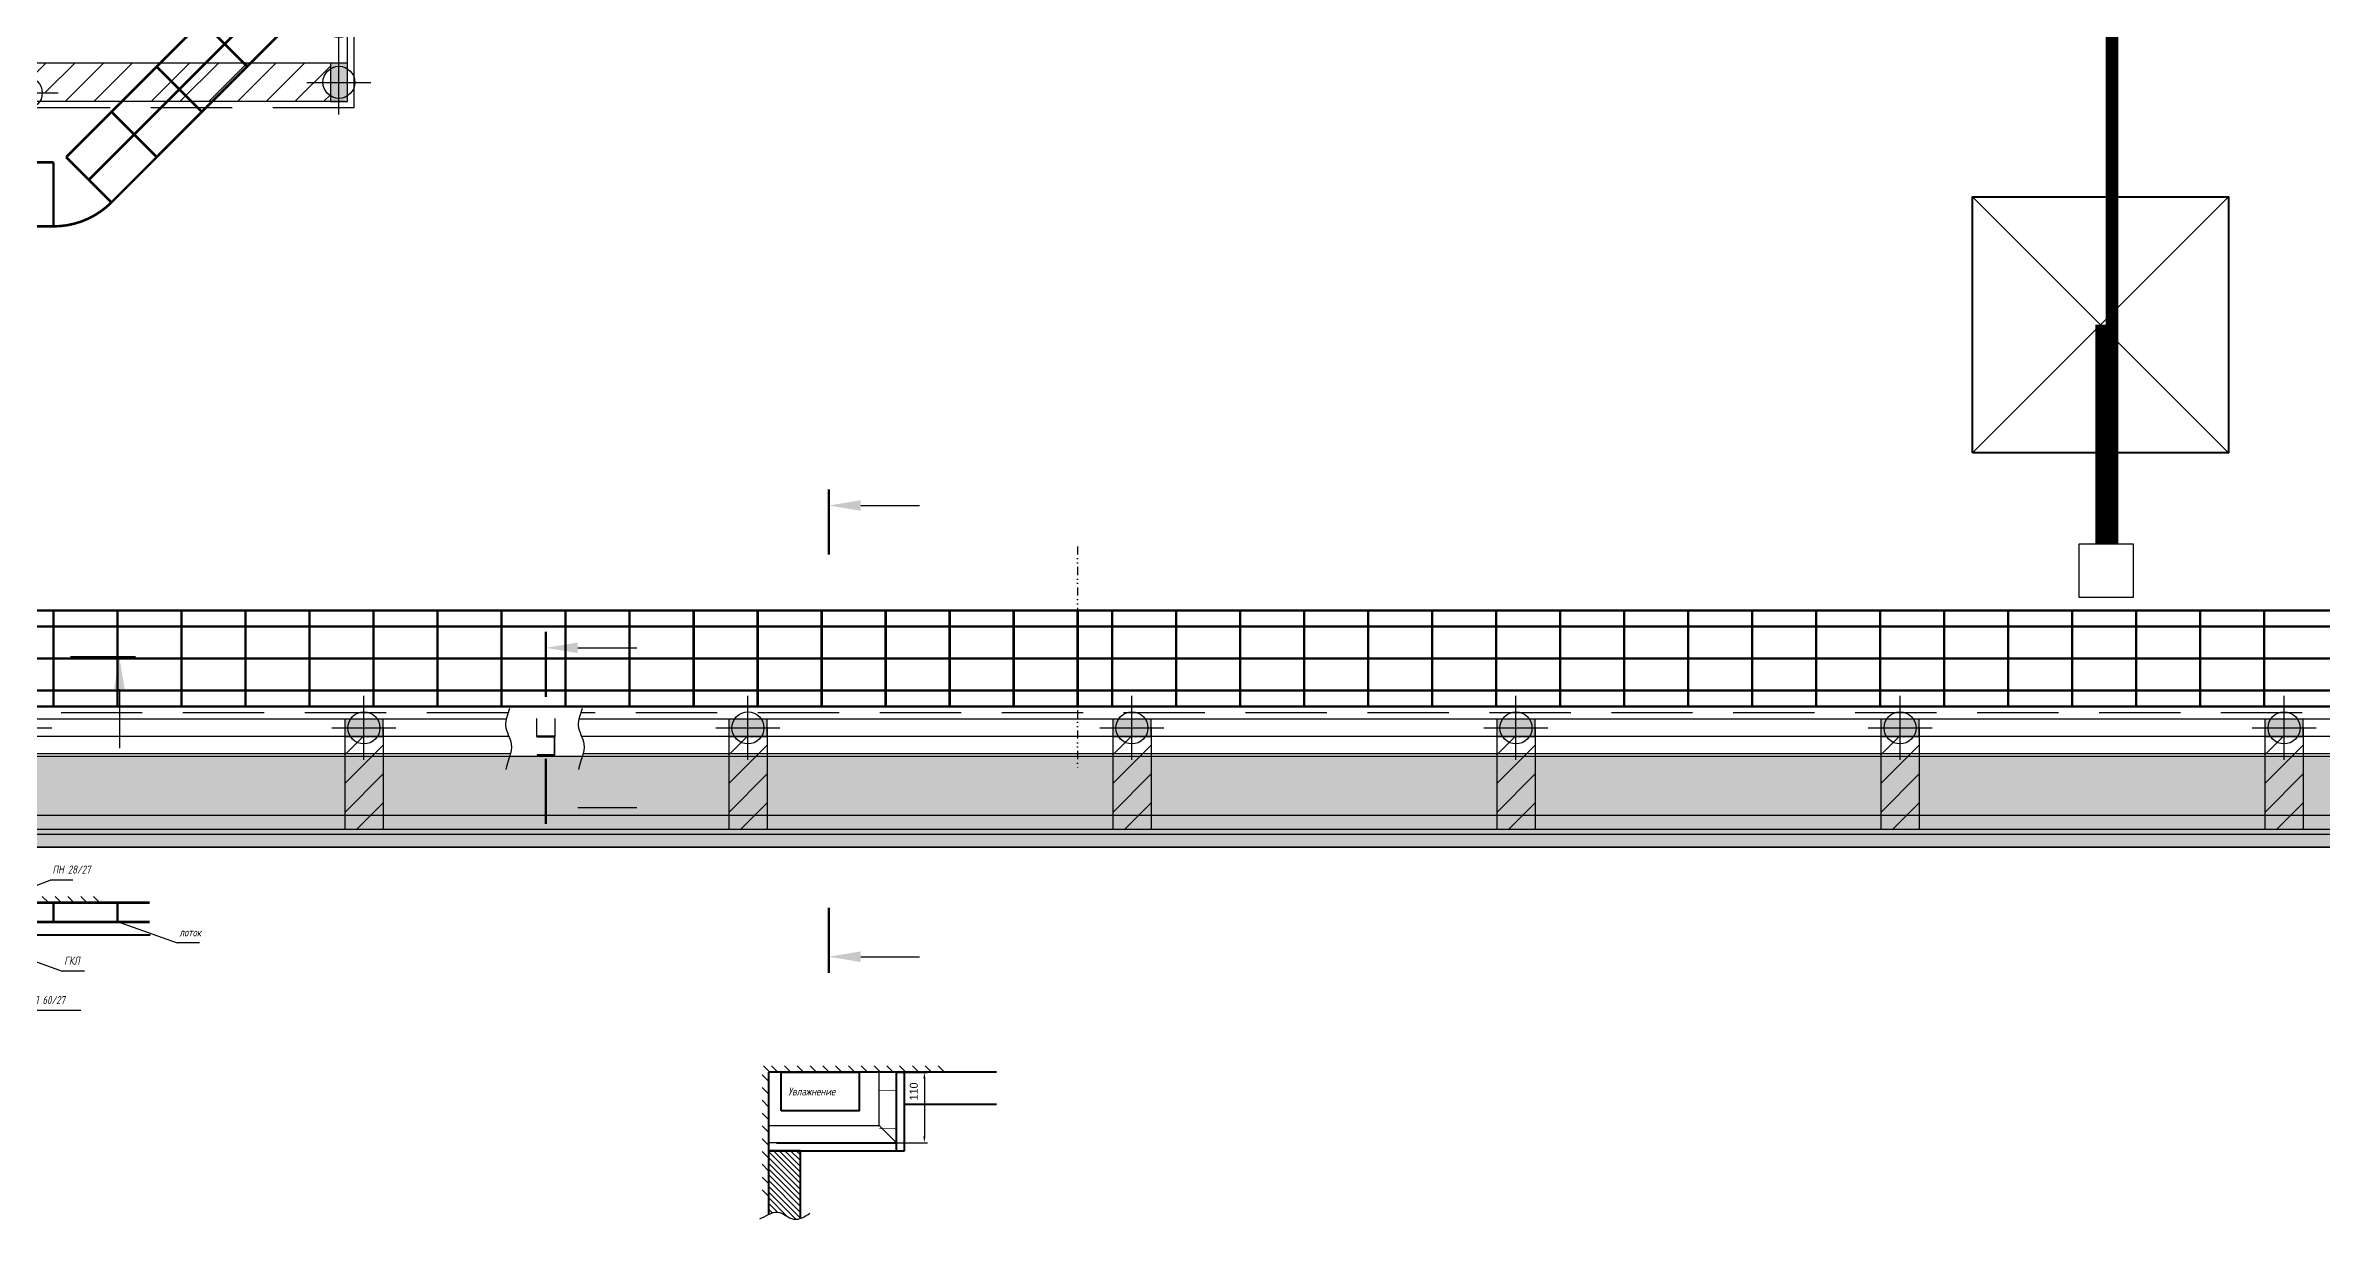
# Model space of a CAD drawing. Header units: millimetres. Extents: x -1962 to 15923, y 2405 to 25636.
# Drawn here: x 8931 to 12487, y 7937 to 9773 of the extents above; entities that cross this region are included whole.
import ezdxf

# ---------------------------------------------------------------- set-up
doc = ezdxf.new("R2010")
doc.units = ezdxf.units.MM
doc.header["$PDMODE"] = 34
doc.header["$PDSIZE"] = 50
doc.linetypes.add('DASH2DOT', pattern=[31.75, 12.7, -6.35, 0, -6.35, 0, -6.35])
doc.linetypes.add('DASHED', pattern=[19.05, 12.7, -6.35])
for name, color, linetype in [('02 ЭОМ и СС', 7, 'Continuous'), ('023 ОВиК увлажнение', 253, 'Continuous'), ('03 Потолочные конструкции', 5, 'Continuous'), ('04 Освещение', 3, 'Continuous'), ('05 Кабельные трассы', 7, 'Continuous'), ('10 Перегородки', 4, 'Continuous'), ('12 Разрезы', 7, 'Continuous')]:
    doc.layers.add(name, color=color, linetype=linetype)
doc.styles.get("Standard").update_dxf_attribs({"font": ''})
doc.styles.add('ГОСТ-ISOCPEUR', font='isocpeui.ttf', dxfattribs={"width": 0.8})
doc.styles.get('Standard').set_extended_font_data('Ubuntu')
doc.dimstyles.new('ISO-25', dxfattribs={"dimtxt": 2.5, "dimasz": 2.5, "dimexe": 1.25, "dimexo": 0.625, "dimtad": 1, "dimtxsty": 'Standard', "dimcen": 2.5, "dimadec": 0, "dimazin": 0, "dimtfac": 1, "dimtmove": 0, "dimatfit": 3, "dimfxl": 1, "dimarcsym": 0})

# ---------------------------------------------------------------- blocks, each defined once
blk = doc.blocks.new('*D47')
at = {"layer": '12 Разрезы', "color": 0, "lineweight": -2}
for p, q in [((10260.7, 8168.6), (10309.4, 8168.6)), ((10304.4, 8158.6), (10304.4, 8068.6)), ((10260.7, 8058.6), (10309.4, 8058.6))]:
    blk.add_line(p, q, dxfattribs=at)
at = {"layer": '12 Разрезы', "color": 0}
for points in [[(10306.1, 8158.6), (10302.7, 8158.6), (10304.4, 8168.6)], [(10302.7, 8068.6), (10306.1, 8068.6), (10304.4, 8058.6)]]:
    blk.add_solid(points, dxfattribs=at)
at = {"layer": '12 Разрезы', "color": 0, "insert": (10287.9, 8138.8), "char_height": 12.5, "attachment_point": 5, "rotation": 90}
blk.add_mtext('110', dxfattribs=at)

msp = doc.modelspace()

# ---------------------------------------------------------------- hatches: boundary and pattern name
at = {"layer": '023 ОВиК увлажнение', "lineweight": -2}
h = msp.add_hatch(color=256, dxfattribs=at)
h.paths.add_polyline_path([(13826.234, 8540.115), (13826.234, 8662.115), (13467.982, 8662.115), (13445.055, 8625.432), (13422.129, 8662.115), (8811.234, 8662.115), (8811.234, 8540.115)])
h.paths.add_polyline_path([(13445.055, 8625.432), (13467.982, 8662.115), (13422.129, 8662.115)], flags=16)
at = {"layer": '03 Потолочные конструкции', "lineweight": -2}
h = msp.add_hatch(dxfattribs=at)
h.set_pattern_fill('ANSI31', color=256, scale=10, style=0)
h.set_pattern_definition([(45, (0, 5), (-22.45064, 22.45064), [])])
h.paths.add_polyline_path([(9376.234, 9685.115), (9376.234, 9745.115), (8898.234, 9745.115), (8898.234, 9712.115), (8931.234, 9712.115), (8931.234, 9685.115)])
for color, points in [(252, [(9376.234, 9685.115), (9403.234, 9685.115), (9403.234, 9745.115), (9376.234, 9745.115)]), (252, [(9398.734, 8720.115), (9398.734, 8693.115), (9458.734, 8693.115), (9458.734, 8720.115)]), (252, [(9998.734, 8720.115), (9998.734, 8693.115), (10058.734, 8693.115), (10058.734, 8720.115)]), (252, [(10598.734, 8720.115), (10598.734, 8693.115), (10658.734, 8693.115), (10658.734, 8720.115)]), (252, [(11198.734, 8720.115), (11198.734, 8693.115), (11258.734, 8693.115), (11258.734, 8720.115)]), (252, [(11798.734, 8720.115), (11798.734, 8693.115), (11858.734, 8693.115), (11858.734, 8720.115)]), (252, [(12398.734, 8720.115), (12398.734, 8693.115), (12458.734, 8693.115), (12458.734, 8720.115)]), (9, [(13028.734, 8520.115), (13028.734, 8548.115), (7901.234, 8548.115), (7901.234, 8520.115), (13026.234, 8520.115)])]:
    msp.add_hatch(color=color, dxfattribs=at).paths.add_polyline_path(points)
h = msp.add_hatch(dxfattribs=at)
h.set_pattern_fill('ANSI31', color=256, scale=10, style=0)
h.set_pattern_definition([(45, (1497.5, -2e-12), (-22.45064, 22.45064), [])])
h.paths.add_polyline_path([(9458.734, 8548.115), (9458.734, 8666.115), (9398.734, 8666.115), (9398.734, 8548.115)])
h.paths.add_polyline_path([(9458.734, 8666.115), (9458.734, 8693.115), (9398.734, 8693.115), (9398.734, 8666.115)])
h = msp.add_hatch(dxfattribs=at)
h.set_pattern_fill('ANSI31', color=256, scale=10, style=0)
h.set_pattern_definition([(45, (2097.5, -2e-12), (-22.45064, 22.45064), [])])
h.paths.add_polyline_path([(10058.734, 8548.115), (10058.734, 8666.115), (9998.734, 8666.115), (9998.734, 8548.115)])
h.paths.add_polyline_path([(10058.734, 8666.115), (10058.734, 8693.115), (9998.734, 8693.115), (9998.734, 8666.115)])
h = msp.add_hatch(dxfattribs=at)
h.set_pattern_fill('ANSI31', color=256, scale=10, style=0)
h.set_pattern_definition([(45, (2697.5, -2e-12), (-22.45064, 22.45064), [])])
h.paths.add_polyline_path([(10658.734, 8548.115), (10658.734, 8666.115), (10598.734, 8666.115), (10598.734, 8548.115)])
h.paths.add_polyline_path([(10658.734, 8666.115), (10658.734, 8693.115), (10598.734, 8693.115), (10598.734, 8666.115)])
h = msp.add_hatch(dxfattribs=at)
h.set_pattern_fill('ANSI31', color=256, scale=10, style=0)
h.set_pattern_definition([(45, (3297.5, -2e-12), (-22.45064, 22.45064), [])])
h.paths.add_polyline_path([(11258.734, 8548.115), (11258.734, 8666.115), (11198.734, 8666.115), (11198.734, 8548.115)])
h.paths.add_polyline_path([(11258.734, 8666.115), (11258.734, 8693.115), (11198.734, 8693.115), (11198.734, 8666.115)])
h = msp.add_hatch(dxfattribs=at)
h.set_pattern_fill('ANSI31', color=256, scale=10, style=0)
h.set_pattern_definition([(45, (3897.5, -4e-12), (-22.45064, 22.45064), [])])
h.paths.add_polyline_path([(11858.734, 8548.115), (11858.734, 8666.115), (11798.734, 8666.115), (11798.734, 8548.115)])
h.paths.add_polyline_path([(11858.734, 8666.115), (11858.734, 8693.115), (11798.734, 8693.115), (11798.734, 8666.115)])
h = msp.add_hatch(dxfattribs=at)
h.set_pattern_fill('ANSI31', color=256, scale=10, style=0)
h.set_pattern_definition([(45, (4497.5, -4e-12), (-22.45064, 22.45064), [])])
h.paths.add_polyline_path([(12458.734, 8548.115), (12458.734, 8666.115), (12398.734, 8666.115), (12398.734, 8548.115)])
h.paths.add_polyline_path([(12458.734, 8666.115), (12458.734, 8693.115), (12398.734, 8693.115), (12398.734, 8666.115)])
at = {"layer": '12 Разрезы', "lineweight": -2}
h = msp.add_hatch(dxfattribs=at)
h.set_pattern_fill('ANSI31', color=256, scale=2, angle=90, style=0)
h.set_pattern_definition([(135, (1357.927, 5423.5103), (-4.490128, -4.490128), [])])
edge = h.paths.add_edge_path()
edge.add_line((10110.748, 7940.464), (10110.748, 8046.134))
edge.add_line((10110.748, 8046.134), (10110.748, 8046.134))
edge.add_line((10110.748, 8046.134), (10060.748, 8046.134))
edge.add_line((10060.748, 8046.134), (10060.748, 7946.464))
edge.add_spline(control_points=[(10060.748, 7946.464), (10065.471, 7948.929), (10078.727, 7954.414), (10094.445, 7937.193), (10107.195, 7939.23), (10110.748, 7940.464)], knot_values=[14.45205463, 14.45205463, 14.45205463, 14.45205463, 29.60531731, 57.29009986, 68.23790693, 68.23790693, 68.23790693, 68.23790693], degree=3, periodic=0)

# ---------------------------------------------------------------- linework, layer by layer
at = {"layer": '02 ЭОМ и СС', "color": 1, "lineweight": -2, "const_width": 20}
msp.add_lwpolyline([(12159.908, 10109.281), (12159.908, 8994.115)], dxfattribs=at)
at = {"layer": '02 ЭОМ и СС', "color": 3, "lineweight": -2, "const_width": 16}
msp.add_lwpolyline([(12141.908, 9336.483), (12141.908, 8994.115)], dxfattribs=at)
at = {"layer": '02 ЭОМ и СС', "lineweight": -2}
msp.add_lwpolyline([(12108.873, 8910.115), (12108.873, 8994.115), (12192.873, 8994.115), (12192.873, 8910.115)], close=True, dxfattribs=at)
at = {"layer": '023 ОВиК увлажнение', "color": 7}
for p, q in [((13826.234, 8662.115), (8811.234, 8662.115)), ((13826.234, 8540.115), (8742.734, 8540.115))]:
    msp.add_line(p, q, dxfattribs=at)
at = {"layer": '03 Потолочные конструкции', "ltscale": 10}
for p, q in [((9403.234, 9685.115), (9403.234, 10300.115)), ((9403.234, 9745.115), (8898.234, 9745.115)), ((9398.234, 9685.115), (8871.234, 9685.115)), ((9650.948, 8720.115), (8861.234, 8720.115)), ((13026.234, 8720.115), (9764.538, 8720.115)), ((9655.406, 8693.115), (8861.234, 8693.115)), ((13026.234, 8693.115), (9768.996, 8693.115)), ((9657.384, 8666.115), (8861.234, 8666.115)), ((13026.234, 8666.115), (9770.974, 8666.115)), ((13028.734, 8548.115), (7901.234, 8548.115)), ((13028.734, 8520.115), (7873.234, 8520.115))]:
    msp.add_line(p, q, dxfattribs=at)
at = {"layer": '03 Потолочные конструкции', "linetype": 'DASHED', "ltscale": 10}
for p, q in [((9413.234, 9675.115), (9413.234, 10300.115)), ((9413.234, 9675.115), (8871.234, 9675.115)), ((9653.981, 8730.115), (8856.234, 8730.115)), ((13028.734, 8730.115), (9767.571, 8730.115))]:
    msp.add_line(p, q, dxfattribs=at)
at = {"layer": '03 Потолочные конструкции', "color": 7, "lineweight": 100}
for p, q in [((9712.807, 8755.36), (9712.807, 8856.928)), ((9712.807, 8658.511), (9712.807, 8556.943))]:
    msp.add_line(p, q, dxfattribs=at)
at = {"layer": '03 Потолочные конструкции', "color": 7}
for p, q in [((9762.807, 8831.765), (9854.884, 8831.765)), ((9762.807, 8582.107), (9854.884, 8582.107))]:
    msp.add_line(p, q, dxfattribs=at)
at = {"layer": '03 Потолочные конструкции', "lineweight": -2}
for p, q in [((9398.734, 8707.615), (9398.734, 8548.115)), ((9458.734, 8707.615), (9458.734, 8548.115)), ((9998.734, 8707.615), (9998.734, 8548.115)), ((10058.734, 8707.615), (10058.734, 8548.115)), ((10598.734, 8707.615), (10598.734, 8548.115)), ((10658.734, 8707.615), (10658.734, 8548.115)), ((11198.734, 8707.615), (11198.734, 8548.115)), ((11258.734, 8707.615), (11258.734, 8548.115)), ((11798.734, 8707.615), (11798.734, 8548.115)), ((11858.734, 8707.615), (11858.734, 8548.115)), ((12398.734, 8707.615), (12398.734, 8548.115)), ((12458.734, 8707.615), (12458.734, 8548.115))]:
    msp.add_line(p, q, dxfattribs=at)
for points in [[(9376.234, 9685.115), (9403.234, 9685.115), (9403.234, 9745.115), (9376.234, 9745.115)], [(9398.734, 8720.115), (9398.734, 8693.115), (9458.734, 8693.115), (9458.734, 8720.115)], [(9998.734, 8720.115), (9998.734, 8693.115), (10058.734, 8693.115), (10058.734, 8720.115)], [(10598.734, 8720.115), (10598.734, 8693.115), (10658.734, 8693.115), (10658.734, 8720.115)], [(11198.734, 8720.115), (11198.734, 8693.115), (11258.734, 8693.115), (11258.734, 8720.115)], [(11798.734, 8720.115), (11798.734, 8693.115), (11858.734, 8693.115), (11858.734, 8720.115)], [(12398.734, 8720.115), (12398.734, 8693.115), (12458.734, 8693.115), (12458.734, 8720.115)]]:
    msp.add_lwpolyline(points, close=True, dxfattribs=at)
at = {"layer": '03 Потолочные конструкции', "ltscale": 10}
for points in [[(9698.207, 8720.715), (9698.207, 8693.115), (9727.407, 8693.115), (9727.407, 8720.715), (9726.807, 8720.715), (9726.807, 8693.715), (9698.807, 8693.715), (9698.807, 8720.715)], [(9699.207, 8663.915), (9726.807, 8663.915), (9726.807, 8693.115), (9699.207, 8693.115), (9699.207, 8692.515), (9726.207, 8692.515), (9726.207, 8664.515), (9699.207, 8664.515)]]:
    msp.add_lwpolyline(points, close=True, dxfattribs=at)
at = {"layer": '03 Потолочные конструкции', "ltscale": 10, "start_tangent": (-0.27296876, -0.9620229), "end_tangent": (-0.12246798, -0.99247246)}
for points in [[(9656.162, 8736.948), (9650, 8710.45), (9658.935, 8681.486), (9650.616, 8641.43)], [(9769.752, 8736.948), (9763.59, 8710.45), (9772.525, 8681.486), (9764.206, 8641.43)]]:
    msp.add_spline(points, degree=3, dxfattribs=at)
at = {"layer": '03 Потолочные конструкции', "ltscale": 10}
for p in [(9389.734, 9810.115), (8901.234, 9698.615), (9389.734, 9715.115), (8891.234, 8706.615), (9428.734, 8706.615), (10028.734, 8706.615), (10628.734, 8706.615), (11228.734, 8706.615), (11828.734, 8706.615), (12428.734, 8706.615)]:
    msp.add_point(p, dxfattribs=at)
at = {"layer": '03 Потолочные конструкции', "color": 7}
for points in [[(9762.807, 8840.098), (9712.807, 8831.765), (9762.807, 8823.431)], [(9762.807, 8573.773), (9712.807, 8582.107), (9762.807, 8590.44)]]:
    msp.add_solid(points, dxfattribs=at)
at = {"layer": '04 Освещение'}
for p, q in [((11941.908, 9536.483), (12341.908, 9136.483)), ((12341.908, 9536.483), (11941.908, 9136.483))]:
    msp.add_line(p, q, dxfattribs=at)
at = {"layer": '04 Освещение', "lineweight": 40}
msp.add_lwpolyline([(11941.908, 9136.483), (11941.908, 9536.483), (12341.908, 9536.483), (12341.908, 9136.483)], close=True, dxfattribs=at)
at = {"layer": '05 Кабельные трассы', "linetype": 'DASH2DOT'}
msp.add_line((10543.734, 8990.115), (10543.734, 8640.115), dxfattribs=at)
at = {"layer": '05 Кабельные трассы', "const_width": 4}
for points in [[(8963.533, 9598.316), (9387.797, 10022.58)], [(9423.153, 9987.225), (8998.889, 9562.961)], [(9246.376, 9739.738), (9175.665, 9810.448)], [(9175.665, 9669.027), (9104.955, 9739.738)], [(9104.955, 9598.316), (9034.244, 9669.027)], [(8943.734, 9590.115), (8493.734, 9590.115)], [(8943.734, 9590.115), (8943.734, 9490.115)], [(9034.244, 9527.606), (8963.533, 9598.316)], [(8493.734, 9490.115), (8943.734, 9490.115)], [(13197.734, 8865.115), (7613.734, 8865.115)], [(13197.734, 8815.115), (7613.734, 8815.115)], [(13197.734, 8765.115), (7613.734, 8765.115)], [(13197.734, 8740.115), (7613.734, 8740.115)]]:
    msp.add_lwpolyline(points, dxfattribs=at)
for points in [[(8943.734, 9490.115, 0.19891237), (9034.244, 9527.606), (9458.508, 9951.87)], [(13261.234, 8726.615), (13261.234, 8826.615, 0.41421356), (13197.734, 8890.115), (7613.734, 8890.115)]]:
    msp.add_lwpolyline(points, format="xyb", dxfattribs=at)
at = {"layer": '05 Кабельные трассы'}
for points in [[(8943.734, 8890.115, 4, 4, 0), (8943.734, 8740.115, 4, 4, 0)], [(9043.734, 8890.115, 4, 4, 0), (9043.734, 8740.115, 4, 4, 0)], [(9143.734, 8890.115, 4, 4, 0), (9143.734, 8740.115, 4, 4, 0)], [(9243.734, 8890.115, 4, 4, 0), (9243.734, 8740.115, 4, 4, 0)], [(9343.734, 8890.115, 4, 4, 0), (9343.734, 8740.115, 4, 4, 0)], [(9443.734, 8890.115, 4, 4, 0), (9443.734, 8740.115, 4, 4, 0)], [(9543.734, 8890.115, 4, 4, 0), (9543.734, 8740.115, 4, 4, 0)], [(9643.734, 8890.115, 4, 4, 0), (9643.734, 8740.115, 4, 4, 0)], [(9743.734, 8890.115, 4, 4, 0), (9743.734, 8740.115, 4, 4, 0)], [(9843.734, 8890.115, 4, 4, 0), (9843.734, 8740.115, 4, 4, 0)], [(9943.734, 8890.115, 4, 4, 0), (9943.734, 8740.115, 4, 4, 0)], [(10043.734, 8890.115, 4, 4, 0), (10043.734, 8740.115, 4, 4, 0)], [(10143.734, 8890.115, 4, 4, 0), (10143.734, 8740.115, 4, 4, 0)], [(10243.734, 8890.115, 4, 4, 0), (10243.734, 8740.115, 4, 4, 0)], [(10343.734, 8890.115, 4, 4, 0), (10343.734, 8740.115, 4, 4, 0)], [(10443.734, 8890.115, 4, 4, 0), (10443.734, 8740.115, 4, 4, 0)], [(10543.734, 8890.115, 4, 4, 0), (10543.734, 8740.115, 4, 4, 0)], [(10597.734, 8890.115, 4, 4, 0), (10597.734, 8740.115, 4, 4, 0)], [(10697.734, 8890.115, 4, 4, 0), (10697.734, 8740.115, 4, 4, 0)], [(10797.734, 8890.115, 4, 4, 0), (10797.734, 8740.115, 4, 4, 0)], [(10897.734, 8890.115, 4, 4, 0), (10897.734, 8740.115, 4, 4, 0)], [(10997.734, 8890.115, 4, 4, 0), (10997.734, 8740.115, 4, 4, 0)], [(11097.734, 8890.115, 4, 4, 0), (11097.734, 8740.115, 4, 4, 0)], [(11197.734, 8890.115, 4, 4, 0), (11197.734, 8740.115, 4, 4, 0)], [(11297.734, 8890.115, 4, 4, 0), (11297.734, 8740.115, 4, 4, 0)], [(11397.734, 8890.115, 4, 4, 0), (11397.734, 8740.115, 4, 4, 0)], [(11497.734, 8890.115, 4, 4, 0), (11497.734, 8740.115, 4, 4, 0)], [(11597.734, 8890.115, 4, 4, 0), (11597.734, 8740.115, 4, 4, 0)], [(11697.734, 8890.115, 4, 4, 0), (11697.734, 8740.115, 4, 4, 0)], [(11797.734, 8890.115, 4, 4, 0), (11797.734, 8740.115, 4, 4, 0)], [(11897.734, 8890.115, 4, 4, 0), (11897.734, 8740.115, 4, 4, 0)], [(11997.734, 8890.115, 4, 4, 0), (11997.734, 8740.115, 4, 4, 0)], [(12097.734, 8890.115, 4, 4, 0), (12097.734, 8740.115, 4, 4, 0)], [(12197.734, 8890.115, 4, 4, 0), (12197.734, 8740.115, 4, 4, 0)], [(12297.734, 8890.115, 4, 4, 0), (12297.734, 8740.115, 4, 4, 0)], [(12397.734, 8890.115, 4, 4, 0), (12397.734, 8740.115, 4, 4, 0)]]:
    msp.add_lwpolyline(points, format="xyseb", dxfattribs=at)
at = {"layer": '10 Перегородки', "color": 3, "linetype": 'Continuous', "ltscale": 10}
for p, q in [((7851.234, 8570.115), (13028.734, 8570.115)), ((7901.234, 8520.115), (13026.234, 8520.115))]:
    msp.add_line(p, q, dxfattribs=at)
at = {"layer": '12 Разрезы', "lineweight": 100}
for p, q in [((10154.909, 8977.622), (10154.909, 9079.19)), ((8970.209, 8817.2), (9071.777, 8817.2)), ((10154.909, 8425.62), (10154.909, 8324.052))]:
    msp.add_line(p, q, dxfattribs=at)
at = {"layer": '12 Разрезы'}
for p, q in [((10204.909, 9054.027), (10296.987, 9054.027)), ((9046.613, 8767.2), (9046.613, 8675.122)), ((8845.234, 8433.55), (8938.732, 8469.025)), ((8973.767, 8469.025), (8938.732, 8469.025)), ((8926.232, 8443.507), (8936.189, 8433.55)), ((8946.232, 8443.507), (8956.189, 8433.55)), ((8966.232, 8443.507), (8976.189, 8433.55)), ((8986.232, 8443.507), (8996.189, 8433.55)), ((9006.232, 8443.507), (9016.189, 8433.55)), ((9044.99, 8403.55), (9136.862, 8370.866)), ((8865.223, 8360.036), (8957.095, 8326.785)), ((9171.897, 8370.866), (9136.862, 8370.866)), ((8992.13, 8326.785), (8957.095, 8326.785)), ((10204.909, 8349.216), (10296.987, 8349.216)), ((8986.51, 8265.161), (8899.108, 8265.161)), ((10050.791, 8164.894), (10060.748, 8154.937)), ((10050.791, 8144.894), (10060.748, 8134.937)), ((10053.205, 8178.591), (10063.162, 8168.634)), ((10065.705, 8178.591), (10075.662, 8168.634)), ((10085.705, 8178.591), (10095.662, 8168.634)), ((10105.705, 8178.591), (10115.662, 8168.634)), ((10125.705, 8178.591), (10135.662, 8168.634)), ((10145.705, 8178.591), (10155.662, 8168.634)), ((10165.705, 8178.591), (10175.662, 8168.634)), ((10185.705, 8178.591), (10195.662, 8168.634)), ((10205.705, 8178.591), (10215.662, 8168.634)), ((10225.705, 8178.591), (10235.662, 8168.634)), ((10245.705, 8178.591), (10255.662, 8168.634)), ((10265.705, 8178.591), (10275.662, 8168.634)), ((10285.705, 8178.591), (10295.662, 8168.634)), ((10305.705, 8178.591), (10315.662, 8168.634)), ((10325.705, 8178.591), (10335.662, 8168.634)), ((10050.791, 8124.894), (10060.748, 8114.937)), ((10050.791, 8104.894), (10060.748, 8094.937)), ((10050.791, 8084.894), (10060.748, 8074.937)), ((10050.791, 8064.894), (10060.748, 8054.937)), ((10050.791, 8044.894), (10060.748, 8034.937)), ((10050.791, 8024.894), (10060.748, 8014.937)), ((10050.791, 8004.894), (10060.748, 7994.937)), ((10050.791, 7984.894), (10060.748, 7974.937))]:
    msp.add_line(p, q, dxfattribs=at)
at = {"layer": '12 Разрезы', "lineweight": 40}
for p, q in [((9015.6, 8433.55), (8317.73, 8433.55)), ((8871.234, 8383.55), (9094.583, 8383.55)), ((10417.302, 8168.634), (10060.748, 8168.634)), ((10060.748, 8168.634), (10060.748, 7969.475)), ((10273.248, 8118.634), (10417.302, 8118.634))]:
    msp.add_line(p, q, dxfattribs=at)
at = {"layer": '12 Разрезы', "color": 252, "lineweight": 40}
for p, q in [((10260.748, 8046.134), (10260.748, 8168.634)), ((10273.248, 8046.134), (10273.248, 8168.634)), ((10060.748, 8046.134), (10273.248, 8046.134)), ((10073.248, 8058.634), (10260.748, 8058.634))]:
    msp.add_line(p, q, dxfattribs=at)
at = {"layer": '12 Разрезы', "color": 1}
msp.add_line((10260.748, 8058.634), (10233.748, 8085.634), dxfattribs=at)
at = {"layer": '12 Разрезы'}
for points in [[(8857.462, 8433.55, 4, 4, 0), (9093.734, 8433.55, 4, 4, 0)], [(8943.734, 8433.55, 4, 4, 0), (8943.734, 8403.55, 4, 4, 0)], [(9043.734, 8433.55, 4, 4, 0), (9043.734, 8403.55, 4, 4, 0)], [(8858.734, 8403.55, 4, 4, 0), (9093.734, 8403.55, 4, 4, 0)]]:
    msp.add_lwpolyline(points, format="xyseb", dxfattribs=at)
at = {"layer": '12 Разрезы', "color": 1}
msp.add_lwpolyline([(10060.748, 8085.634), (10233.748, 8085.634), (10233.748, 8168.634), (10260.748, 8168.634), (10260.748, 8058.634), (10060.748, 8058.634)], close=True, dxfattribs=at)
at = {"layer": '12 Разрезы', "lineweight": 40, "flags": 128}
msp.add_lwpolyline([(10080.748, 8108.634), (10080.748, 8168.634), (10202.748, 8168.634), (10202.748, 8108.634)], close=True, dxfattribs=at)
at = {"layer": '12 Разрезы', "color": 3, "const_width": 1}
for points in [[(10233.748, 8140.634), (10233.748, 8168.634), (10260.748, 8168.634), (10260.748, 8140.634)], [(10088.748, 8058.634), (10060.748, 8058.634), (10060.748, 8085.634), (10088.748, 8085.634)]]:
    msp.add_lwpolyline(points, dxfattribs=at)
at = {"layer": '12 Разрезы', "color": 5, "const_width": 1}
msp.add_lwpolyline([(10233.748, 8080.634), (10260.748, 8080.634), (10260.748, 8140.634), (10233.748, 8140.634)], dxfattribs=at)
at = {"layer": '12 Разрезы', "lineweight": 40, "flags": 128}
msp.add_lwpolyline([(10110.748, 7940.094), (10110.748, 8046.134), (10110.748, 8046.134), (10060.748, 8046.134), (10060.748, 7946.464)], dxfattribs=at)
at = {"layer": '12 Разрезы', "start_tangent": (0.93734789, 0.34839479), "end_tangent": (0.82060642, 0.57149375)}
msp.add_spline([(10047.193, 7939.605), (10074.757, 7950.407), (10100.086, 7939.232), (10125.416, 7948.544)], degree=3, dxfattribs=at)
at = {"layer": '12 Разрезы'}
for points in [[(10204.909, 9062.36), (10154.909, 9054.027), (10204.909, 9045.693)], [(9054.947, 8767.2), (9046.613, 8817.2), (9038.28, 8767.2)], [(10204.909, 8340.882), (10154.909, 8349.216), (10204.909, 8357.549)]]:
    msp.add_solid(points, dxfattribs=at)

# ---------------------------------------------------------------- texts
at = {"layer": '12 Разрезы', "linetype": 'Continuous', "style": 'ГОСТ-ISOCPEUR', "width": 0.8}
for s, p in [('ПН 28/27', (8942.064, 8479.092)), ('лоток', (9140.193, 8380.932)), ('ГКЛ', (8960.427, 8336.852)), ('ПП 60/27', (8902.44, 8275.227))]:
    msp.add_text(s, height=12.5, dxfattribs=at).set_placement(p)
msp.add_text('Увлажнение', height=12.5, rotation=360, dxfattribs=at).set_placement((10091.619, 8132.422))

# ---------------------------------------------------------------- dimensions: what is measured, and where the dimension line sits
at = {"layer": '12 Разрезы'}
dim = msp.add_linear_dim(base=(10304.411, 8058.634), p1=(10260.748, 8168.634), p2=(10260.748, 8058.634), angle=90, dimstyle='ISO-25', override={"dimtxt": 12.5, "dimasz": 10, "dimexe": 5, "dimexo": 0, "dimgap": 10, "dimdec": 0, "dimlfac": 1}, dxfattribs=at)
dim.commit()
dim.dimension.update_dxf_attribs({"geometry": '*D47', "text_midpoint": (10304.411, 8138.822), "dimtype": 160})

doc.saveas('drawing.dxf')
